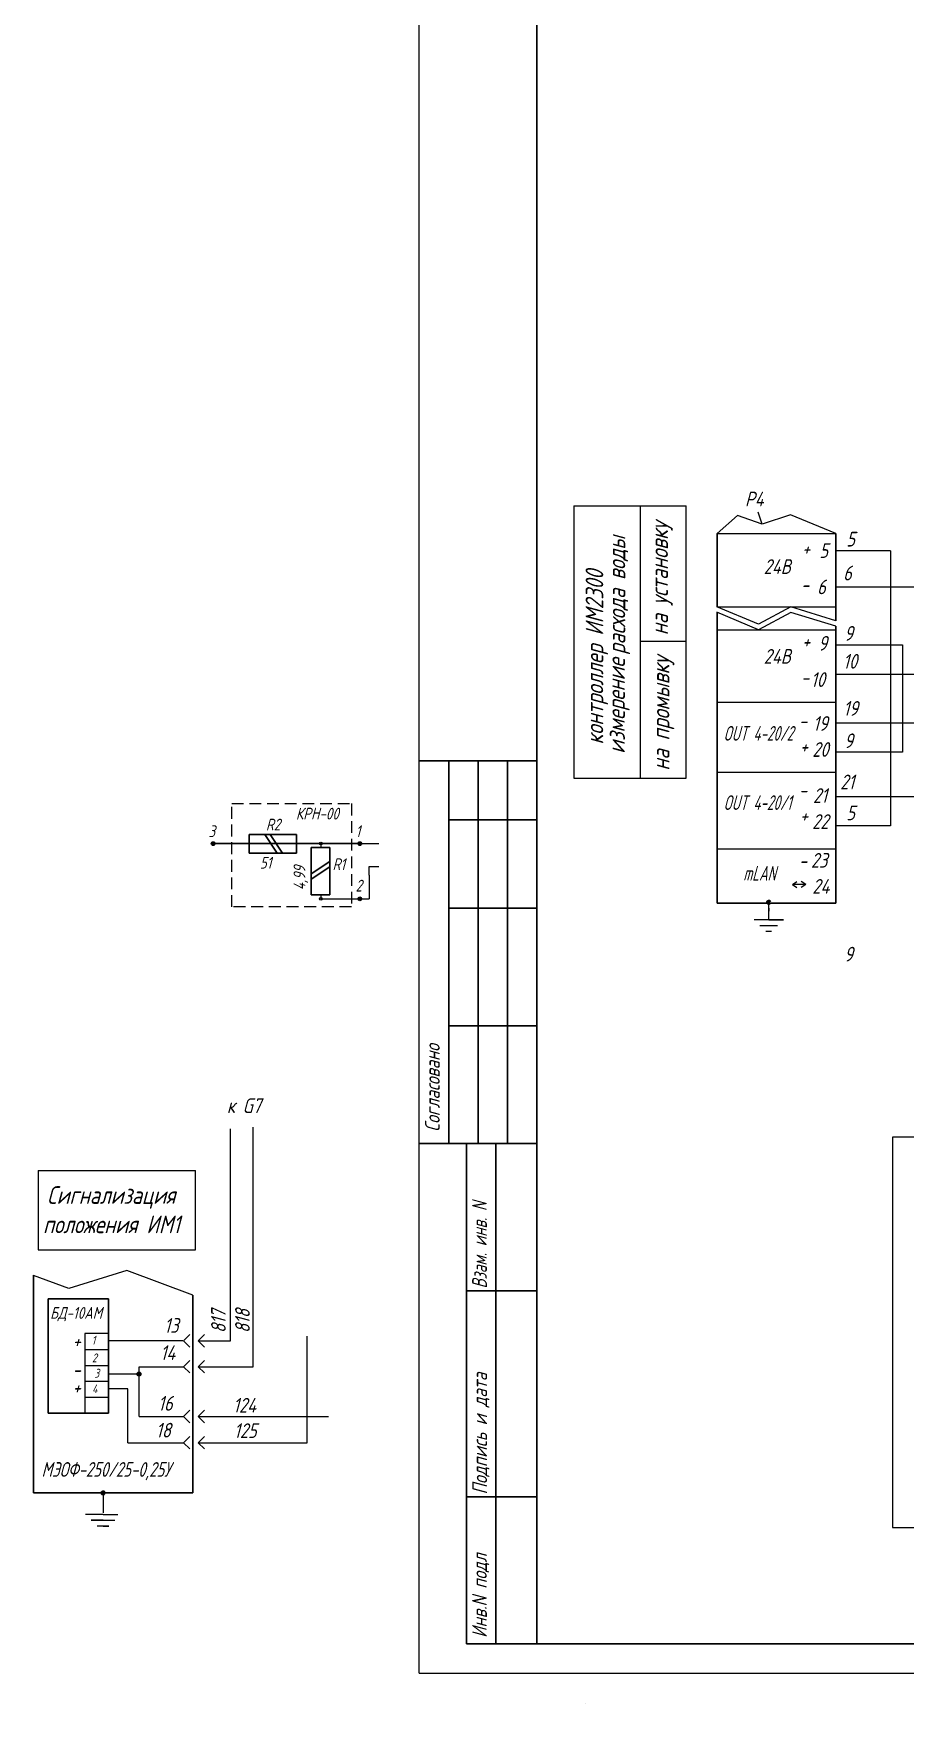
# Model space of a CAD drawing. Header units: millimetres. Extents: x 1283 to 2754, y -38 to 739.
# Drawn here: x 1282.6 to 1430.7, y -38.2 to 245.5 of the extents above; entities that cross this region are included whole.
import ezdxf

# ---------------------------------------------------------------- set-up
doc = ezdxf.new("R2010")
doc.units = ezdxf.units.MM
doc.linetypes.add('HIDDEN', pattern=[0.375, 0.25, -0.125])
doc.layers.add('MAIN', color=7, linetype='Continuous', lineweight=50)
doc.layers.add('АСУТП', color=7, linetype='Continuous')
doc.styles.add('GOST тип А', font='GOST_A.TTF', dxfattribs={"oblique": 15})
doc.styles.add('ROMANC', font='GOST_A.TTF', dxfattribs={"height": 2.5})
doc.styles.get("Standard").update_dxf_attribs({"font": 'GOST_A.TTF', "oblique": 15})

msp = doc.modelspace()

# ---------------------------------------------------------------- hatches: boundary and pattern name
h = msp.add_hatch(color=256)
edge = h.paths.add_edge_path()
edge.add_arc((1313.08, 107.87), 0.327, 0, 360)
h = msp.add_hatch(color=256)
edge = h.paths.add_edge_path()
edge.add_arc((1338.01, 107.87), 0.327, 0, 360)
h = msp.add_hatch(color=256)
edge = h.paths.add_edge_path()
edge.add_arc((1338.01, 98.48), 0.327, 0, 360)
h = msp.add_hatch(color=1)
edge = h.paths.add_edge_path()
edge.add_arc((1300.49, 17.75), 0.327, 0, 360)

# ---------------------------------------------------------------- linework, layer by layer
at = {"color": 7, "linetype": 'Continuous'}
for p, q in [((1348.09, -33.09), (1348.09, 387.5)), ((1407.46, 94.91), (1407.46, 97.91)), ((1409.96, 94.91), (1404.96, 94.91)), ((1408.96, 93.91), (1405.96, 93.91)), ((1407.46, 94.91), (1409.96, 94.91)), ((1407.96, 92.91), (1406.96, 92.91)), ((1407.96, 92.91), (1406.96, 92.91))]:
    msp.add_line(p, q, dxfattribs=at)
at = {"color": 7}
for p, q in [((1348.09, -33.09), (1348.09, 387.5)), ((1374.38, 165.26), (1393.44, 165.26)), ((1385.63, 142.26), (1393.44, 142.26)), ((1374.38, 119), (1393.44, 119))]:
    msp.add_line(p, q, dxfattribs=at)
at = {"color": 7, "linetype": 'Continuous', "lineweight": 30}
for p, q in [((1368.09, -28.09), (1368.09, 382.5)), ((1937.71, -28.09), (1368.09, -28.09))]:
    msp.add_line(p, q, dxfattribs=at)
for p, q in [((1374.38, 165.26), (1374.38, 119)), ((1385.63, 165.26), (1385.63, 119)), ((1393.44, 119), (1393.44, 165.26)), ((1406.35, 162.15), (1405.67, 164.16)), ((1398.69, 160.53), (1418.86, 160.53)), ((1428.13, 157.59), (1418.84, 157.59)), ((1428.13, 157.59), (1428.13, 110.91)), ((1418.86, 151.5), (1469.26, 151.5)), ((1398.69, 148.12), (1418.86, 148.12)), ((1398.69, 144.17), (1418.84, 144.17)), ((1398.69, 144.17), (1418.84, 144.17)), ((1398.69, 144.17), (1418.84, 144.17)), ((1418.86, 141.62), (1430.17, 141.62)), ((1430.17, 141.62), (1430.17, 123.41)), ((1437.5, 136.6), (1418.84, 136.6)), ((1398.69, 131.92), (1418.84, 131.92)), ((1418.86, 128.37), (1441.75, 128.37)), ((1430.17, 123.41), (1418.86, 123.41)), ((1398.69, 120), (1418.84, 120)), ((1418.86, 115.87), (1434.5, 115.87)), ((1428.13, 110.91), (1418.86, 110.91)), ((1327.23, 107.88), (1312.74, 107.88)), ((1312.76, 107.88), (1341.24, 107.88)), ((1331.39, 107.88), (1331.39, 107.19)), ((1398.69, 107), (1418.84, 107)), ((1339.57, 102.48), (1339.57, 103.99)), ((1339.57, 103.99), (1341.24, 103.99)), ((1339.57, 102.48), (1339.57, 98.5)), ((1411.5, 100.91), (1412.25, 101.41)), ((1411.5, 100.91), (1412.25, 100.41)), ((1413.75, 100.91), (1411.5, 100.91)), ((1413.75, 100.91), (1413, 101.41)), ((1413.75, 100.91), (1413, 100.41)), ((1331.39, 99.17), (1331.39, 98.5)), ((1331.39, 98.5), (1339.57, 98.5)), ((1551.87, 58), (1428.5, 58)), ((1428.5, 58), (1428.5, -8.32)), ((1329.03, 6.09), (1329.03, 24.16)), ((1321.19, 10.53), (1332.67, 10.53)), ((1321.04, 6.09), (1329.03, 6.09)), ((1348.09, -33.09), (1942.71, -33.09)), ((1376.38, -38.24), (1376.38, -38.24))]:
    msp.add_line(p, q)
at = {"lineweight": 30, "ltscale": 0.5}
for p, q in [((1398.69, 160.53), (1398.69, 148.11)), ((1398.69, 147.16), (1398.69, 97.75))]:
    msp.add_line(p, q, dxfattribs=at)
at = {"lineweight": 30}
for p, q in [((1418.86, 145.74), (1418.86, 160.53)), ((1418.86, 97.75), (1418.86, 144.79)), ((1319.21, 109.39), (1327.23, 109.39)), ((1319.21, 106.22), (1319.21, 109.39)), ((1323.94, 106.22), (1321.84, 109.39)), ((1324.87, 106.22), (1322.76, 109.39)), ((1327.23, 109.39), (1327.23, 106.22)), ((1327.23, 106.22), (1319.21, 106.22)), ((1329.73, 99.17), (1329.73, 107.19)), ((1329.73, 107.19), (1332.9, 107.19)), ((1332.9, 107.19), (1332.9, 99.17)), ((1332.9, 104.83), (1329.73, 102.72)), ((1332.9, 103.9), (1329.73, 101.8)), ((1332.9, 99.17), (1329.73, 99.17)), ((1398.69, 97.75), (1418.86, 97.75))]:
    msp.add_line(p, q, dxfattribs=at)
at = {"color": 7, "ltscale": 0.5}
msp.add_line((1337.73, 107.88), (1327.23, 107.88), dxfattribs=at)
at = {"linetype": 'Continuous'}
for p, q in [((1407.46, 97.91), (1407.46, 97.91)), ((1407.46, 96.91), (1407.46, 96.41)), ((1428.5, -8.32), (1442.2, -8.32))]:
    msp.add_line(p, q, dxfattribs=at)
at = {"color": 1}
for p, q in [((1319.89, 19), (1319.89, 59.67)), ((1316.03, 23.38), (1316.03, 59.41)), ((1283.38, 52.33), (1310.07, 52.33)), ((1283.38, 38.86), (1310.07, 38.86)), ((1288.55, 32.28), (1282.55, 34.48)), ((1298.45, 35.33), (1288.55, 32.28)), ((1309.66, 31.17), (1298.45, 35.33)), ((1295.3, 24.63), (1291.3, 24.63)), ((1291.3, 24.63), (1291.3, 11.09)), ((1307.91, 23.38), (1295.3, 23.38)), ((1310.53, 23.38), (1316.03, 23.38)), ((1295.3, 21.88), (1291.3, 21.88)), ((1295.3, 19.13), (1291.3, 19.13)), ((1300.49, 17.75), (1295.3, 17.75)), ((1295.3, 16.5), (1291.3, 16.5)), ((1298.62, 15.25), (1295.3, 15.25)), ((1298.62, 6.09), (1298.62, 15.25)), ((1295.3, 13.75), (1291.3, 13.75)), ((1295.3, 11.13), (1291.3, 11.13)), ((1295.3, 11.09), (1291.3, 11.09)), ((1310.53, 10.53), (1321.19, 10.53)), ((1310.53, 6.09), (1321.04, 6.09))]:
    msp.add_line(p, q, dxfattribs=at)
at = {"color": 1, "linetype": 'Continuous'}
for p, q in [((1283.38, 52.33), (1283.38, 38.86)), ((1310.07, 38.86), (1310.07, 52.33)), ((1308.03, 23.38), (1309.1, 24.44)), ((1309.1, 22.32), (1308.03, 23.38)), ((1310.53, 23.38), (1311.6, 24.44)), ((1311.6, 22.32), (1310.53, 23.38)), ((1308.03, 19), (1309.1, 20.06)), ((1310.53, 19), (1311.6, 20.06)), ((1300.49, 19), (1308.03, 19)), ((1300.49, 10.53), (1300.49, 19)), ((1309.1, 17.94), (1308.03, 19)), ((1311.6, 17.94), (1310.53, 19)), ((1310.53, 19), (1319.89, 19)), ((1308.03, 10.53), (1309.1, 11.59)), ((1310.53, 10.53), (1311.6, 11.59)), ((1300.49, 10.53), (1308.03, 10.53)), ((1309.1, 9.47), (1308.03, 10.53)), ((1311.6, 9.47), (1310.53, 10.53)), ((1298.62, 6.09), (1308.03, 6.09)), ((1308.03, 6.09), (1309.1, 7.15)), ((1309.1, 5.03), (1308.03, 6.09)), ((1310.53, 6.09), (1311.6, 7.15)), ((1311.6, 5.03), (1310.53, 6.09)), ((1294.38, -2.35), (1294.38, -5.85)), ((1294.38, -6.1), (1291.38, -6.1)), ((1292.38, -7.1), (1296.38, -7.1)), ((1294.38, -7.1), (1292.38, -7.1)), ((1295.38, -8.1), (1293.38, -8.1)), ((1294.38, -6.1), (1296.88, -6.1)), ((1294.38, -8.1), (1295.38, -8.1))]:
    msp.add_line(p, q, dxfattribs=at)
at = {"color": 1, "linetype": 'Continuous', "lineweight": 30}
for p, q in [((1282.55, 34.54), (1282.55, -2.44)), ((1285.05, 30.5), (1285.05, 11.09)), ((1295.3, 30.5), (1285.05, 30.5)), ((1295.3, 11.09), (1295.3, 30.5)), ((1285.05, 11.09), (1295.3, 11.09))]:
    msp.add_line(p, q, dxfattribs=at)
at = {"color": 1, "lineweight": 30}
for p, q in [((1309.66, 31.17), (1309.66, -2.44)), ((1309.66, -2.44), (1282.55, -2.44))]:
    msp.add_line(p, q, dxfattribs=at)
at = {"linetype": 'HIDDEN', "ltscale": 8}
msp.add_lwpolyline([(1316.26, 114.67), (1336.56, 114.67), (1336.56, 97.1), (1316.26, 97.1)], close=True, dxfattribs=at)
for centre, radius in [((1313.08, 107.87), 0.327), ((1331.39, 107.87), 0.227), ((1338.01, 107.87), 0.327), ((1331.39, 98.5), 0.227), ((1338.01, 98.48), 0.327)]:
    msp.add_circle(centre, radius)
at = {"lineweight": 50, "ltscale": 0.5}
msp.add_circle((1407.46, 97.91), 0.208, dxfattribs=at)
at = {"color": 1}
msp.add_circle((1300.49, 17.75), 0.327, dxfattribs=at)
at = {"layer": 'MAIN', "color": 7, "linetype": 'Continuous', "lineweight": 30}
for p, q in [((1348.11, 121.91), (1368.11, 121.91)), ((1353.11, 121.91), (1353.11, 56.91)), ((1358.11, 121.91), (1358.11, 56.91)), ((1363.11, 121.91), (1363.11, 56.91)), ((1353.11, 111.91), (1368.11, 111.91)), ((1353.11, 96.91), (1368.11, 96.91)), ((1353.11, 76.91), (1368.11, 76.91)), ((1348.11, 56.91), (1368.11, 56.91)), ((1356.11, 56.91), (1356.11, 31.91)), ((1361.11, 56.91), (1361.11, -28.09)), ((1356.11, 31.91), (1368.11, 31.91)), ((1356.11, -28.09), (1356.11, 31.91)), ((1363.11, 31.91), (1361.11, 31.91)), ((1368.11, 31.91), (1363.11, 31.91)), ((1356.11, -3.09), (1368.11, -3.09)), ((1361.11, -3.09), (1356.11, -3.09)), ((1361.11, -28.09), (1361.11, -3.09)), ((1368.11, -28.09), (1356.11, -28.09))]:
    msp.add_line(p, q, dxfattribs=at)
at = {"layer": 'АСУТП', "color": 7, "lineweight": -3}
for p, q in [((1402.16, 163.62), (1398.69, 160.53)), ((1406.35, 162.15), (1402.16, 163.62)), ((1411.18, 163.7), (1406.35, 162.15)), ((1418.86, 160.53), (1411.18, 163.7)), ((1405.74, 145.14), (1398.65, 148.12)), ((1411.23, 148.07), (1405.74, 145.14)), ((1418.86, 145.74), (1411.23, 148.07)), ((1405.71, 144.2), (1398.63, 147.18)), ((1411.21, 147.13), (1405.71, 144.2)), ((1418.86, 144.79), (1411.21, 147.13))]:
    msp.add_line(p, q, dxfattribs=at)
at = {"layer": 'АСУТП', "color": 1, "lineweight": 50, "ltscale": 0.5}
msp.add_circle((1294.38, -2.44), 0.208, dxfattribs=at)

# ---------------------------------------------------------------- texts
at = {"linetype": 'Continuous', "style": 'GOST тип А', "oblique": 15}
for s, p in [('на установку', (1390.35, 143.27)), ('расхода воды ', (1383.1, 140.02)), ('контроллер ИМ2300', (1379.36, 124.71)), ('измерение', (1383.03, 123.14)), ('на промывку', (1390.6, 120.27))]:
    msp.add_text(s, height=3, rotation=90, dxfattribs=at).set_placement(p)
at = {"color": 7, "linetype": 'Continuous', "style": 'GOST тип А', "oblique": 15}
for s, p in [('5', (1420.63, 158.34)), ('6', (1420.1, 152.59)), ('9', (1420.28, 142.34)), ('10', (1420.08, 137.59)), ('19', (1420.13, 129.59)), ('9', (1420.28, 124.09)), ('21', (1419.6, 117.09)), ('5', (1420.63, 111.84)), ('9', (1420.28, 87.84))]:
    msp.add_text(s, height=2.5, dxfattribs=at).set_placement(p)
at = {"linetype": 'Continuous', "style": 'GOST тип А', "oblique": 15}
for s, p in [('24В ', (1406.61, 153.68)), ('+  ', (1413.1, 156.74)), ('5', (1416.06, 156.4)), ('- ', (1412.94, 150.61)), ('6', (1415.68, 150.23)), ('+  ', (1413.1, 140.99)), ('9', (1415.88, 140.65)), ('24В ', (1406.61, 138.43)), ('10', (1414.61, 134.48)), ('- ', (1412.94, 134.86)), ('- ', (1412.58, 127.47)), ('19', (1414.98, 127.03)), ('20', (1414.86, 122.61)), ('+  ', (1412.74, 123.15)), ('- ', (1412.58, 115.72)), ('21', (1414.98, 114.78)), ('+  ', (1412.74, 111.4)), ('22', (1414.84, 110.36)), ('23', (1414.63, 103.78)), ('- ', (1412.58, 103.72)), ('24', (1414.86, 99.36))]:
    msp.add_text(s, height=2.5, dxfattribs=at).set_placement(p)
at = {"linetype": 'Continuous', "style": 'GOST тип А', "oblique": 15, "width": 0.8}
for s, p in [('OUT 4-20/2', (1399.77, 125.35)), ('OUT 4-20/1', (1399.77, 113.58)), ('mLAN', (1403.13, 101.58))]:
    msp.add_text(s, height=2.5, dxfattribs=at).set_placement(p)
at = {"color": 7, "linetype": 'Continuous', "oblique": 15}
for s, p in [('КРН-00', (1327.14, 111.96)), ('3', (1312.29, 108.97)), (' R2', (1321.02, 110.1)), ('1', (1337.28, 108.97)), ('51', (1321.02, 103.62)), (' R1', (1332.34, 103.37)), ('2', (1337.28, 99.73))]:
    msp.add_text(s, height=2, dxfattribs=at).set_placement(p)
msp.add_text('4,99', height=2, rotation=90, dxfattribs=at).set_placement((1328.75, 99.97))
at = {"color": 1, "linetype": 'Continuous', "oblique": 15}
for s, height, p in [('к G7', 2.5, (1315.43, 62.1)), ('Сигнализация', 3, (1284.88, 46.66)), ('положения ИМ1', 3, (1284.19, 41.68)), ('БД-10АМ', 2, (1285.39, 27.13)), ('13', 2.5, (1304.77, 24.75)), ('+', 2.5, (1289.19, 22.13)), ('1', 1.5, (1292.46, 22.75)), ('2', 1.5, (1292.51, 19.75)), ('14', 2.5, (1304.12, 20.13)), ('-', 2.5, (1289.18, 17.25)), ('3', 1.5, (1292.88, 17.13)), ('+', 2.5, (1289.19, 14.25)), ('4', 1.5, (1292.52, 14.5)), ('16', 2.5, (1303.73, 11.52)), ('124', 2.5, (1316.47, 11.2)), ('18', 2.5, (1303.36, 6.96)), ('125', 2.5, (1316.62, 6.88))]:
    msp.add_text(s, height=height, dxfattribs=at).set_placement(p)
at = {"color": 1, "linetype": 'Continuous', "oblique": 15, "width": 0.9}
msp.add_text('МЭОФ-250/25-0,25У', height=2.5, dxfattribs=at).set_placement((1283.93, 0.29))
at = {"layer": 'MAIN', "color": 7, "linetype": 'Continuous', "lineweight": -3, "style": 'GOST тип А', "oblique": 15}
msp.add_text('Р4', height=2.5, dxfattribs=at).set_placement((1403.42, 165.16))
at = {"layer": 'MAIN', "color": 7, "linetype": 'Continuous', "lineweight": -3, "style": 'ROMANC', "oblique": 15}
for s, p in [('Согласовано', (1351.58, 58.91)), ('Подпись и дата', (1359.63, -2.72)), ('Инв.N подл', (1359.58, -27.07))]:
    msp.add_text(s, height=2.5, rotation=90, dxfattribs=at).set_placement(p)
at = {"layer": 'MAIN', "color": 7, "linetype": 'Continuous', "lineweight": -3, "style": 'ROMANC', "oblique": 15, "width": 0.9}
msp.add_text('Взам. инв. N', height=2.5, rotation=90, dxfattribs=at).set_placement((1359.58, 32.28))
at = {"layer": 'MAIN', "color": 1, "linetype": 'Continuous', "lineweight": -3, "oblique": 15}
for s, p in [('817', (1315.24, 24.72)), ('818', (1319.32, 24.72))]:
    msp.add_text(s, height=2.5, rotation=90, dxfattribs=at).set_placement(p)

doc.saveas('drawing.dxf')
